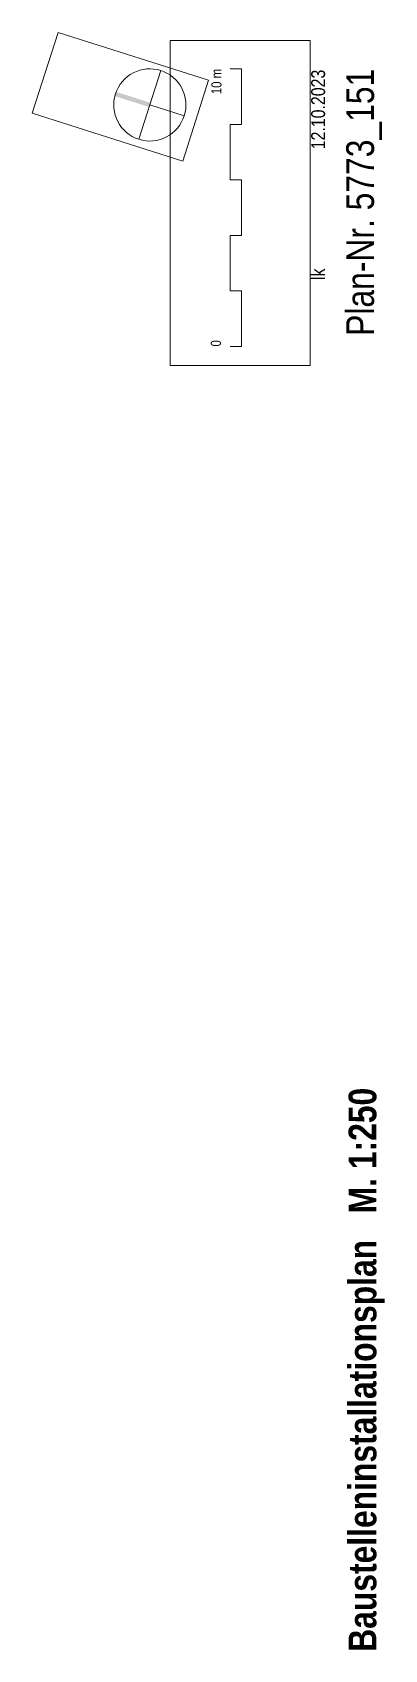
# Paper-space layout '5773_151 Baustelleninstallationsplan' of a CAD drawing. Header units: metres. Extents: x -603 to 420, y 0 to 639.
# Drawn here: x -603 to -539.4, y 347.7 to 638.9 of the extents above.
# The model-space entities are those that its viewports show. They can reach past a viewport. Long polylines and large blocks are cut down to what shows.
import ezdxf

# ---------------------------------------------------------------- set-up
doc = ezdxf.new("R2010")
doc.units = ezdxf.units.M
doc.header["$MEASUREMENT"] = 0
doc.layers.add('800 Plankopf', color=7, linetype='Continuous')
doc.layers.add('900 Layout Beschriftungen', color=7, linetype='Continuous')
doc.layers.add('NonPlottable_905 Layout Plankopf', color=7, linetype='Continuous', plot=False)
doc.styles.add('ERSTELLTER_STIL_1', font='ARIALN.TTF')
doc.styles.add('ERSTELLTER_STIL_2', font='ARIALN.TTF')
doc.linetypes.add('Rettungsachse', pattern='A,0,[2,5773_151 Baustelleninstallationsplan1.Shx,S=0.00015873,R=0,X=0,Y=0],-0.0205,0', length=0.0205)

msp = doc.modelspace()

# ---------------------------------------------------------------- hatches: boundary and pattern name
at = {"layer": '800 Plankopf', "linetype": 'Continuous', "lineweight": 13}
msp.add_hatch(color=7, dxfattribs=at).paths.add_polyline_path([(275.85457, -152.34485), (275.85537, -152.34485), (275.85537, -152.33835), (275.85457, -152.33835)])

# ---------------------------------------------------------------- linework, layer by layer
at = {"layer": '800 Plankopf', "color": 7, "linetype": 'Continuous', "lineweight": 13}
for p, q in [((275.78497, -152.07127), (275.78497, -152.06927)), ((275.79497, -152.07127), (275.79497, -152.06927)), ((275.79497, -152.06927), (275.80497, -152.06927)), ((275.80497, -152.07127), (275.80497, -152.06927)), ((275.81497, -152.07127), (275.81497, -152.06927)), ((275.81497, -152.06927), (275.82497, -152.06927)), ((275.82497, -152.07127), (275.82497, -152.06927)), ((275.83497, -152.06927), (275.83497, -152.07127)), ((275.78497, -152.07127), (275.79497, -152.07127)), ((275.80497, -152.07127), (275.81497, -152.07127)), ((275.82497, -152.07127), (275.83497, -152.07127)), ((275.86147, -152.34485), (275.84847, -152.34485)), ((275.85497, -152.35135), (275.85497, -152.34485))]:
    msp.add_line(p, q, dxfattribs=at)
msp.add_circle((275.85497, -152.34485), 0.0065, dxfattribs=at)

# ---------------------------------------------------------------- texts
at = {"layer": '800 Plankopf', "color": 7, "linetype": 'Continuous', "lineweight": 13, "char_height": 0.0018, "style": 'ERSTELLTER_STIL_2'}
for s, insert, attachment_point in [('\\A1;{\\pql;\\fArial Narrow|b0|i0|c0|p0;\\W1.000000;0}', (275.78497, -152.06761), 7), ('\\A1;{\\pqr;\\fArial Narrow|b0|i0|c0|p0;\\W1.000000;10 m}', (275.83497, -152.06771), 9)]:
    msp.add_mtext(s, dxfattribs=dict(at, insert=insert, attachment_point=attachment_point))

psp = doc.layouts.new('5773_151 Baustelleninstallationsplan')

# ---------------------------------------------------------------- linework, layer by layer
at = {"layer": 'NonPlottable_905 Layout Plankopf', "color": 7, "linetype": 'Rettungsachse', "lineweight": 13, "ltscale": 1000, "flags": 128}
for points in [[(-575.81, 615.7), (-571.17, 630.28), (-598.32, 638.9), (-602.95, 624.33)], [(-552.88, 578.9), (-552.88, 637.42), (-578.13, 637.42), (-578.13, 578.9)]]:
    psp.add_lwpolyline(points, close=True, dxfattribs=at)

# ---------------------------------------------------------------- texts
at = {"layer": '900 Layout Beschriftungen', "color": 7, "linetype": 'Continuous', "lineweight": 13, "rotation": 90}
for s, insert, char_height, attachment_point, style in [('\\A1;{\\pqr;\\fArial Narrow|b0|i0|c0|p0;\\W1.000000;12\\fArial Narrow|b0|i0|c0|p0;\\W1.000000;.10.2023}', (-550.14, 632.18), 2.5, 9, 'ERSTELLTER_STIL_2'), ('\\A1;{\\pqr;\\fArial Narrow|b0|i0|c0|p0;\\W1.000000;Plan-Nr. \\fArial Narrow|b0|i0|c0|p0;\\W1.000000;5773_151}', (-539.91, 632.34), 5, 9, 'ERSTELLTER_STIL_2'), ('\\A1;{\\pql;\\fArial Narrow|b0|i0|c0|p0;\\W1.000000;lk}', (-550.18, 594.32), 2.5, 7, 'ERSTELLTER_STIL_2'), ('\\A1;{\\pql;\\fArial Narrow|b1|i0|c0|p0;\\W1.000000;Baustelleninstallationsplan\\fArial Narrow|b1|i0|c0|p0;\\W1.000000;   M. \\fArial Narrow|b1|i0|c0|p0;\\W1.000000;1:250}', (-539.42, 347.34), 5, 7, 'ERSTELLTER_STIL_1')]:
    psp.add_mtext(s, dxfattribs=dict(at, insert=insert, char_height=char_height, attachment_point=attachment_point, style=style))

# ---------------------------------------------------------------- viewports
at = {"layer": 'NonPlottable_905 Layout Plankopf', "color": 7, "linetype": 'Rettungsachse', "lineweight": 13, "ltscale": 1000}
for center, size, view_height, status, view_target_point, view_twist_angle, outline in [((-587.06, 627.3), (31.78, 23.2042), 0.0232042, 5, (275.85476, -152.33936), 72.37, [(-575.81, 615.7), (-571.17, 630.28), (-598.32, 638.9), (-602.95, 624.33)]), ((-565.5, 608.16), (25.25, 58.52), 0.05852, 4, (275.81079, -152.07104), 90, [(-552.88, 578.9), (-552.88, 637.42), (-578.13, 637.42), (-578.13, 578.9)])]:
    vp = psp.add_viewport(center=center, size=size, view_center_point=(0, 0), view_height=view_height, status=status, dxfattribs=dict(at, view_target_point=view_target_point, view_twist_angle=view_twist_angle))
    vp.dxf.flags = 0x10000  # cut along an outline
    vp.dxf.clipping_boundary_handle = psp.add_lwpolyline(outline, format="xyb", close=True, dxfattribs={"invisible": 1}).dxf.handle

doc.saveas('drawing.dxf')
